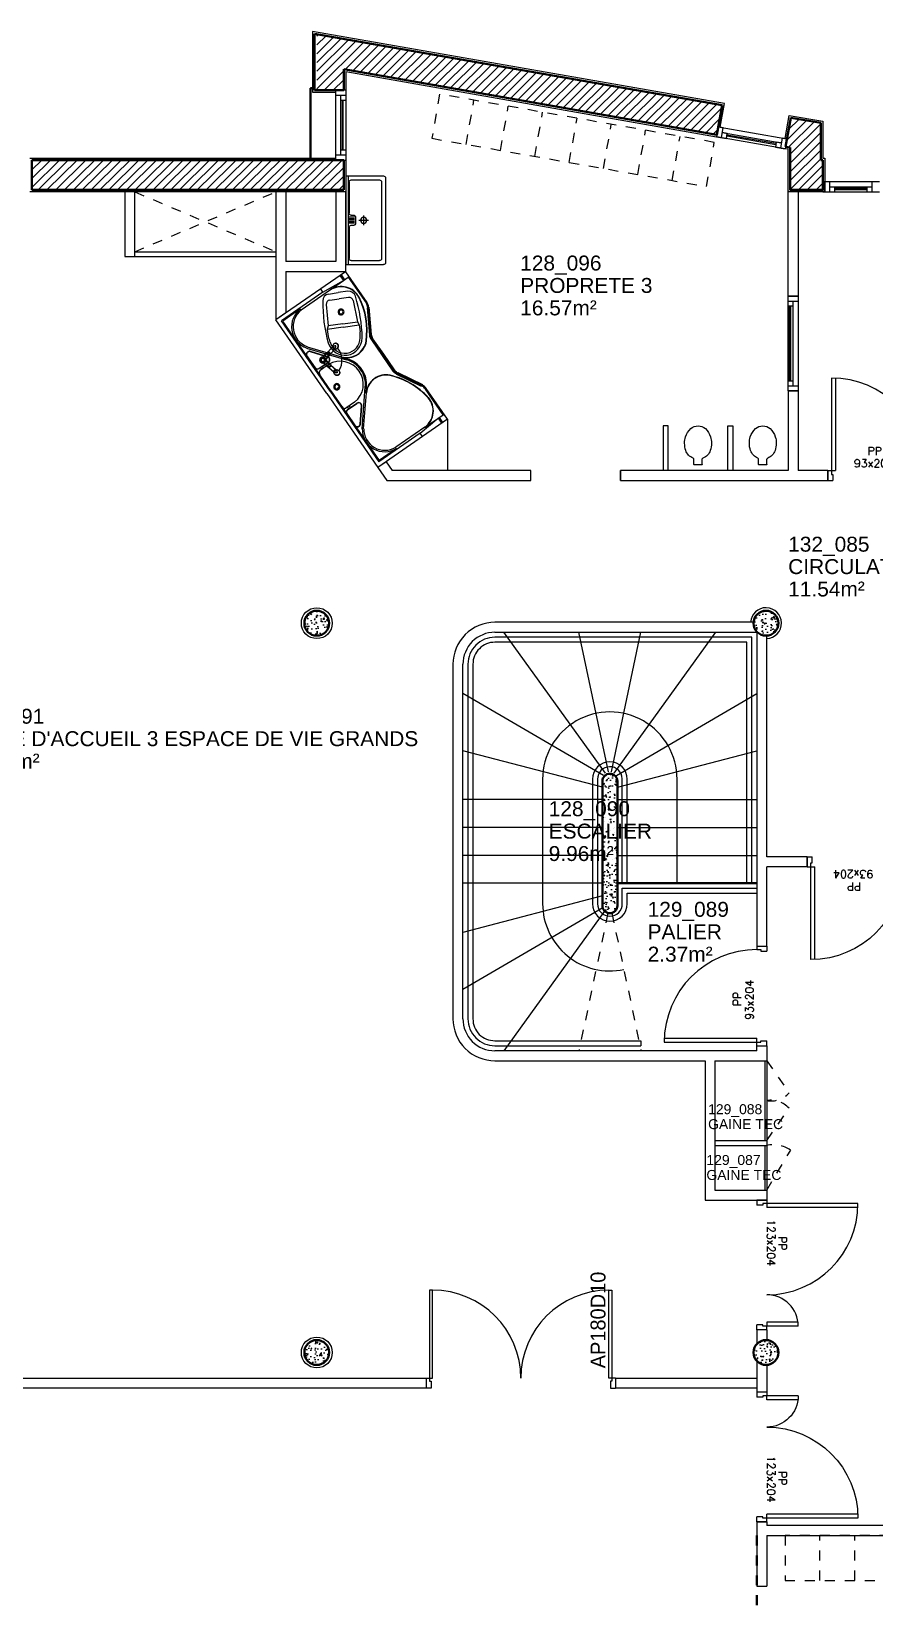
# Model space of a CAD drawing. Header units: millimetres. Extents: x -11 to 211, y -5 to 120.
# Drawn here: x 122.71 to 131.18, y 83.1 to 98.83 of the extents above; entities that cross this region are included whole.
import ezdxf
from ezdxf.enums import TextEntityAlignment as Align

# ---------------------------------------------------------------- set-up
doc = ezdxf.new("R2010")
doc.units = ezdxf.units.MM
doc.header["$LTSCALE"] = 0.1
doc.header["$MEASUREMENT"] = 0
for name, pattern in [('CACHÉ', [0.25, 0.125, -0.125]), ('CONTINU', [0]), ('DISCONTINU', [0.75, 0.5, -0.25]), ('HIDDEN', [0.375, 0.25, -0.125])]:
    doc.linetypes.add(name, pattern=pattern)
doc.layers.get('0').update_dxf_attribs({"linetype": 'CONTINUOUS'})
for name, color, linetype in [('A-FINITION-C', 7, 'CONTINUOUS'), ('A_ACCÈS', 7, 'CONTINUOUS'), ('A_AGENC', 204, 'CONTINUOUS'), ('A_ATTR_PORTE', 7, 'CONTINUOUS'), ('A_EQPM', 8, 'CONTINUOUS'), ('A_Etiqu_Gaine', 8, 'CONTINUOUS'), ('A_Etiqu_Gaine_ancien', 8, 'CONTINUOUS'), ('A_Etiqu_Gaine_code', 8, 'CONTINUOUS'), ('A_Etiqu_Local', 8, 'CONTINUOUS'), ('A_HACH_STRUC', 7, 'CONTINUOUS'), ('A_MUR_CLOIS', 7, 'CONTINU'), ('COQUE', 7, 'CONTINUOUS')]:
    doc.layers.add(name, color=color, linetype=linetype)
for name, color, linetype, lineweight in [('A_CHASS', 4, 'CONTINU', 0), ('A_MURS_STRU', 7, 'CONTINU', 40), ('A_PORTE', 8, 'CONTINU', 0), ('A_SANI', 5, 'CONTINU', 0)]:
    doc.layers.add(name, color=color, linetype=linetype, lineweight=lineweight)
doc.styles.add('Attribut', font='arial.ttf')
doc.styles.add('ROMANS8', font='romans8', dxfattribs={"height": 10})

# ---------------------------------------------------------------- blocks, each defined once
blk = doc.blocks.new('0NSA_Auge001')
for p, q in [((0, 0), (0, -0.38)), ((0, 0), (0.89, 0)), ((0.89, 0), (0.89, -0.38)), ((0, -0.025), (0.89, -0.025)), ((0.04, -0.055), (0.04, -0.34)), ((0.06, -0.035), (0.375, -0.035)), ((0.395, -0.055), (0.395, -0.085)), ((0.41, -0.1), (0.48, -0.1)), ((0.415, -0.09), (0.415, -0.035)), ((0.43, -0.09), (0.43, -0.035)), ((0.445, -0.09), (0.445, -0.035)), ((0.445, -0.132), (0.445, -0.228)), ((0.46, -0.09), (0.46, -0.035)), ((0.475, -0.09), (0.475, -0.035)), ((0.495, -0.055), (0.495, -0.085)), ((0.515, -0.035), (0.83, -0.035)), ((0.85, -0.055), (0.85, -0.34)), ((0.397, -0.18), (0.493, -0.18)), ((0.02, -0.4), (0.87, -0.4)), ((0.06, -0.36), (0.83, -0.36))]:
    blk.add_line(p, q)
blk.add_circle((0.445, -0.18), 0.031)
for centre, radius, start, end in [((0.06, -0.055), 0.02, 90, 180), ((0.375, -0.055), 0.02, 0, 90), ((0.41, -0.085), 0.015, 180, 270), ((0.48, -0.085), 0.015, 270, 0), ((0.515, -0.055), 0.02, 90, 180), ((0.83, -0.055), 0.02, 0, 90), ((0.02, -0.38), 0.02, 180, 270), ((0.06, -0.34), 0.02, 180, 270), ((0.83, -0.34), 0.02, 270, 0), ((0.87, -0.38), 0.02, 270, 0)]:
    blk.add_arc(centre, radius, start, end)
blk = doc.blocks.new('WC_CRECH')
at = {"linetype": 'ByBlock'}
for p, q in [((4, 0), (-4, 0)), ((-4.2, -0.3), (-4.2, -5.9)), ((4.2, -0.3), (4.2, -5.9))]:
    blk.add_line(p, q, dxfattribs=at)
for centre, radius, start, end in [((-4, -0.3), 0.3, 90, 180), ((4, -0.3), 0.3, 0, 90), ((9, -21.5), 22.5, 161.3283, 180), ((0, -18.5), 13, 112.0776, 161.3283), ((-5.5, -5), 1.5, 292.0776, 323.1301), ((5.5, -5), 1.5, 216.8699, 247.9224), ((0, -18.5), 13, 18.6717, 67.9224), ((-9, -21.5), 22.5, 0, 18.6717), ((9, -21.5), 22.5, 180, 196.8859), ((4.7, -22.8), 18, 196.8859, 227.8886), ((-4.7, -22.8), 18, 312.1114, 343.1141), ((-9, -21.5), 22.5, 343.1141, 0), ((0, -28), 11, 227.8886, 270), ((0, -28), 11, 270, 312.1114)]:
    blk.add_arc(centre, radius, start, end, dxfattribs=at)
blk = doc.blocks.new('AP180D10')
for p, q in [((-1.835, 0.885), (-1.865, 0.884)), ((-1.865, 0.884), (-1.865, 0)), ((-1.835, 0), (-1.835, 0.885)), ((-0.065, 0.885), (-0.035, 0.884)), ((-0.065, 0), (-0.065, 0.885)), ((-0.035, 0.884), (-0.035, 0)), ((-1.9, 0), (-1.9, -0.1)), ((-1.9, 0), (-1.865, 0)), ((-1.865, 0), (-1.835, 0)), ((-1.865, 0), (-1.865, -0.03)), ((-0.035, 0), (-0.065, 0)), ((-0.035, 0), (-0.035, -0.03)), ((0, 0), (-0.035, 0)), ((0, 0), (0, -0.1)), ((-1.85, -0.1), (-1.9, -0.1)), ((-1.865, -0.03), (-1.85, -0.03)), ((-1.85, -0.03), (-1.85, -0.1)), ((-0.035, -0.03), (-0.05, -0.03)), ((-0.05, -0.03), (-0.05, -0.07)), ((-0.05, -0.03), (-0.05, -0.1)), ((-0.05, -0.1), (0, -0.1))]:
    blk.add_line(p, q)
for centre, start, end in [((-1.835, 0), 0, 90), ((-0.065, 0), 90, 180)]:
    blk.add_arc(centre, 0.885, start, end)
blk = doc.blocks.new('Baignoire sabot')
at = {"layer": 'COQUE', "color": 7}
for p, q in [((13891, 11607), (13963, 11753)), ((13963, 11753), (13900, 11784)), ((13921, 11592), (13987, 11725)), ((13987, 11725), (13963, 11753)), ((14176, 11618), (13987, 11725)), ((13819, 11462), (13756, 11493)), ((13891, 11607), (13819, 11462)), ((13921, 11592), (13855, 11459)), ((14192, 11565), (14150, 11479)), ((14248, 11540), (14205, 11452)), ((13855, 11459), (13819, 11462)), ((14055, 11374), (13855, 11459)), ((14107, 11393), (14150, 11479)), ((14161, 11364), (14205, 11452))]:
    blk.add_line(p, q, dxfattribs=at)
for centre, radius, start, end in [((13796, 11649), 180, 73.3965, 152.2519), ((13796, 11649), 160, 73.3965, 152.0761), ((13742, 11403), 412, 67.4181, 75.8569), ((13352, 10406), 1500, 54.4596, 70.7058), ((13800, 11657), 180, 155.0702, 233.9255), ((13800, 11657), 160, 155.246, 233.9255), ((14519, 12764), 1500, 236.6163, 252.8624), ((13963, 11850), 412, 231.4652, 239.904), ((14029, 11539), 30, 0, 180), ((14029, 11539), 30, 180, 0), ((14029, 11539), 20, 0, 180), ((14029, 11539), 20, 180, 0), ((14156, 11583), 40, 333.7951, 60.2939), ((14188, 11570), 67.6, 333.7951, 57.5444), ((14071, 11411), 40, 247.0282, 333.5269), ((14100, 11394), 67.6, 249.7777, 333.5269)]:
    blk.add_arc(centre, radius, start, end, dxfattribs=at)
blk = doc.blocks.new('CHAVONNET 2511 PLAN')
for points in [[(-2, -2.2), (-2, -8.4)], [(-1.6, -9.3), (-1.6, -16.7)], [(-1.4, -2.7), (-1.4, -8.3)], [(-1.4, -7.1), (1.4, -7.1)], [(1.4, -7.5), (-1.4, -7.5)], [(-1.4, -7.7), (1.4, -7.7)], [(1.4, -2.7), (1.4, -8.3)], [(1.6, -9.3), (1.6, -16.7)], [(2, -2.2), (2, -8.4)]]:
    blk.add_lwpolyline(points)
for radius in [3, 1.8]:
    blk.add_circle((0, 0), radius)
for centre, radius, start, end in [((-0.1, -8.1), 1.94, 190.1193, 272.6214), ((-0.1, -8.1), 1.34, 190.1193, 272.6214), ((0.4, -15.9), 0.922, 117.9962, 219.8541), ((0.1, -8.1), 1.34, 267.3786, 349.8807), ((0.1, -8.1), 1.94, 267.3786, 349.8807), ((-0.4, -15.9), 0.922, 320.1459, 62.0038), ((0.3, -18.7), 3.03, 127.5848, 182.9671), ((0, -19.1), 2.82, 174.6594, 5.3406), ((0, -18.9), 2.7, 126.3412, 53.6588), ((0.4, -17.8), 1.45, 115.9964, 255.6301), ((-0.4, -17.8), 1.45, 284.3699, 64.0036), ((-0.5, -18.9), 3.29, 0.15, 51.3086)]:
    blk.add_arc(centre, radius, start, end)
blk = doc.blocks.new('loxos3')
at = {"layer": 'A_SANI'}
for p, q in [((0, -85), (0, 0)), ((90, 0), (0, 0)), ((90, 0), (180, 0)), ((90, -4), (4, -4)), ((4, -54.6), (4, -4)), ((4.9, -26.3), (4.9, -4.9)), ((90, -4.9), (4.9, -4.9)), ((40, -10.4), (68, -33)), ((40.8, -9.2), (73.5, -35.5)), ((45.5, -10.3), (59.6, -21.6)), ((45.7, -10.1), (59.8, -21.4)), ((62.2, -5.2), (47.2, -5.2)), ((64.7, -7.8), (64.7, -19.3)), ((65, -11.5), (65, -19.3)), ((67.1, -17.9), (67.1, -7.5)), ((90, -4), (176, -4)), ((90, -4.9), (175.1, -4.9)), ((139.2, -9.2), (106.5, -35.5)), ((140, -10.4), (112, -33)), ((112.9, -17.9), (112.9, -7.5)), ((115, -11.5), (115, -19.3)), ((115.3, -7.8), (115.3, -19.3)), ((117.8, -5.2), (132.8, -5.2)), ((134.3, -10.1), (120.2, -21.4)), ((134.5, -10.3), (120.4, -21.6)), ((175.1, -26.3), (175.1, -4.9)), ((176, -54.6), (176, -4)), ((180, -85), (180, 0)), ((6.4, -62), (6.4, -26.4)), ((173.6, -62), (173.6, -26.4)), ((68.2, -32.8), (72.7, -36.5)), ((111.8, -32.8), (107.3, -36.5)), ((4, -54.6), (6.1, -76.4)), ((176, -54.6), (173.9, -78.1)), ((176, -54.6), (180, -54.6)), ((0, -85), (37.5, -85)), ((6.1, -84), (37.5, -84)), ((173.9, -84), (142.5, -84)), ((180, -85), (142.5, -85))]:
    blk.add_line(p, q, dxfattribs=at)
at = {"layer": 'A_SANI', "lineweight": 40}
for p, q in [((66.4, -69.1), (42.5, -82.7)), ((42.5, -83.7), (66.4, -70.1)), ((71, -67.9), (90, -67.9)), ((71, -68.9), (90, -68.9)), ((109, -67.9), (90, -67.9)), ((109, -68.9), (90, -68.9)), ((113.6, -69.1), (137.5, -82.7)), ((137.5, -83.7), (113.6, -70.1))]:
    blk.add_line(p, q, dxfattribs=at)
at = {"layer": 'A_SANI'}
for points in [[(65, -9.5), (64.7, -9.7)], [(65, -11.5), (64.7, -11.2)], [(65, -7.8), (65, -9.5)], [(65, -9.5), (67.1, -9.5)], [(65, -11.5), (67.1, -11.5)], [(115, -9.5), (112.9, -9.5)], [(115, -11.5), (112.9, -11.5)], [(115, -9.5), (115, -7.8)], [(115, -9.5), (115.3, -9.7)], [(115, -11.5), (115.3, -11.2)], [(0, -54.6), (4, -54.6)], [(6.1, -62), (6.1, -85)], [(173.9, -62), (173.9, -78.1)], [(0, -78.1), (6.1, -78.1)], [(173.9, -78.1), (173.9, -84), (173.9, -85)], [(180, -78.1), (173.9, -78.1)], [(0, -79.5), (6.1, -79.5)], [(180, -79.5), (173.9, -79.5)]]:
    blk.add_lwpolyline(points, dxfattribs=at)
for centre, radius, start, end in [((27.5, -27.6), 22.6, 53.9707, 176.9071), ((27.5, -27.6), 21.1, 53.9707, 176.9071), ((47.8, -8), 3.21, 101.3702, 225.1843), ((47.8, -8), 2.91, 101.3702, 225.1843), ((61.8, -8.1), 2.91, 4.4906, 81.519), ((61.8, -8.1), 3.21, 4.4906, 81.519), ((70.2, -8.1), 3.21, 89.0886, 168.7571), ((90, -12.1), 3.1, 0, 180), ((90, -12.1), 3.1, 180, 0), ((90, -12.1), 2.08, 0, 180), ((90, -12.1), 2.08, 180, 0), ((109.8, -8.1), 3.21, 11.2429, 90.9114), ((118.2, -8.1), 3.21, 98.481, 175.5094), ((118.2, -8.1), 2.91, 98.481, 175.5094), ((132.2, -8), 3.21, 314.8157, 78.6298), ((132.2, -8), 2.91, 314.8157, 78.6298), ((152.5, -27.6), 22.6, 3.0929, 126.0293), ((152.5, -27.6), 21.1, 3.0929, 126.0293), ((61.8, -19.3), 3.21, 226.5254, 359.5885), ((61.8, -19.3), 2.91, 226.5254, 359.5885), ((89.9, -16.6), 22.9, 183.3357, 270.2054), ((90.1, -16.6), 22.9, 269.7946, 356.6643), ((119.9, -15.4), 19.5, 203.0254, 274.6955), ((118.2, -19.3), 3.21, 180.4115, 313.4746), ((118.2, -19.3), 2.91, 180.4115, 313.4746), ((55, -48.2), 20, 314.4102, 49.3314), ((55, -48.2), 20.3, 314.4102, 49.3314), ((90, -16.2), 26.6, 229.5017, 270.0365), ((90, -16.2), 25.4, 229.5017, 270.0365), ((90, -16.2), 25.4, 269.9635, 310.4983), ((90, -16.2), 26.6, 269.9635, 310.4983), ((90, -16.2), 23, 270.0294, 270.0365), ((90, -16.2), 23, 269.9635, 269.9706), ((90, -16.2), 25.4, 270.0267, 270.0365), ((90, -16.2), 25.4, 269.9635, 269.9733), ((90, -16.2), 26.8, 270.0253, 270.0365), ((90, -16.2), 26.8, 269.9635, 269.9747), ((125, -48.2), 20.3, 130.6686, 225.5898), ((125, -48.2), 20, 130.6686, 225.5898), ((26.4, -61.4), 20.3, 181.7024, 276.6236), ((26.4, -61.4), 20, 181.7024, 276.6236), ((19.6, -9.5), 72.3, 277.2182, 313.1511), ((19.6, -9.5), 72.6, 277.2182, 313.1511), ((160.4, -9.5), 72.6, 226.8489, 262.7818), ((160.4, -9.5), 72.3, 226.8489, 262.7818), ((153.6, -61.4), 20, 263.3764, 358.2976), ((153.6, -61.4), 20.3, 263.3764, 358.2976), ((37.5, -74), 10, 270, 299.6653), ((37.5, -75), 10, 270, 299.6652), ((142.5, -74), 10, 240.3347, 270), ((142.5, -75), 10, 240.3348, 270)]:
    blk.add_arc(centre, radius, start, end, dxfattribs=at)
at = {"layer": 'A_SANI', "lineweight": 40}
for centre, start, end in [((71, -77.9), 90, 117.8715), ((71, -78.9), 90, 117.8718), ((109, -77.9), 62.1285, 90), ((109, -78.9), 62.1282, 90)]:
    blk.add_arc(centre, 10, start, end, dxfattribs=at)
at = {"xscale": 0.1000000000003638, "yscale": 0.1000000000003638, "zscale": 0.1000000000003638}
blk.add_blockref('Baignoire sabot', (-1253.6, -1212.1), dxfattribs=at)
at = {"layer": 'A_SANI', "xscale": -0.9999999999999999, "rotation": 283.6691241899268}
blk.add_blockref('CHAVONNET 2511 PLAN', (120, -15.8), dxfattribs=at)
at = {"layer": 'A_SANI', "rotation": 13.07064884818928}
blk.add_blockref('CHAVONNET 2511 PLAN', (120, -15.8), dxfattribs=at)
blk = doc.blocks.new('A_Etiqu_Local')
at = {"style": 'Attribut', "flags": 1}
for tag, p in [('CODE_HOPITAL', (-0.446, 1.632)), ('CODE_SITE', (-0.446, 1.407)), ('CODE_BATIMENT', (-0.446, 1.182)), ('CODE_SECTEUR', (-0.446, 0.957)), ('CODE_ETAGE', (-0.446, 0.732)), ('NOM_NORMALISE', (-0.446, -0.843)), ('SECTEUR_ACTIVITE', (-0.446, -1.068)), ('SOUS_SECTEUR_ACTIVITE', (-0.446, -1.293)), ('VOLUME', (-0.446, -1.518)), ('SERVICE', (-0.446, -1.743)), ('CODE_UG', (-0.446, -1.968)), ('CODE_UA', (-0.446, -2.193)), ('CODE_POLE', (-0.446, -2.418)), ('OCCUPANT_EXTERNE', (-0.446, -2.643)), ('DISPONIBILITE', (-0.446, -2.868)), ('ACCES_HANDICAPES', (-0.446, -3.093)), ('NATURE_SOL', (-0.446, -3.318)), ('RISQUE_LABORATOIRE', (-0.446, -3.543)), ('AMIANTE', (-0.446, -3.768))]:
    blk.add_attdef(tag, p, '', height=0.15, dxfattribs=at)
at = {"layer": 'A_Etiqu_Local', "style": 'Attribut'}
for tag, p in [('CODE_PIECE', (-0.446, 0.282)), ('NOM_USAGE', (-0.446, 0.057)), ('SURFACE', (-0.446, -0.168))]:
    blk.add_attdef(tag, p, '', height=0.15, dxfattribs=at)
blk = doc.blocks.new('A_Etiqu_Gaine')
at = {"style": 'Attribut', "flags": 1}
for tag, p in [('CODE_HOPITAL', (-0.432, 0.865)), ('CODE_SITE', (-0.432, 0.715)), ('CODE_BATIMENT', (-0.432, 0.565)), ('CODE_SECTEUR', (-0.432, 0.415)), ('CODE_ETAGE', (-0.432, 0.265)), ('NOM_NORMALISE', (-0.432, -0.335)), ('SECTEUR_ACTIVITE', (-0.432, -0.485)), ('SOUS_SECTEUR_ACTIVITE', (-0.432, -0.635)), ('SURFACE', (-0.432, -0.785)), ('CODE_UG', (-0.432, -0.935)), ('CODE_POLE', (-0.432, -1.085)), ('AMIANTE', (-0.432, -1.235))]:
    blk.add_attdef(tag, p, '', height=0.1, dxfattribs=at)
at = {"layer": 'A_Etiqu_Gaine', "style": 'Attribut'}
blk.add_attdef('NOM_USAGE', (-0.432, -0.185), '', height=0.1, dxfattribs=at)
at = {"layer": 'A_Etiqu_Gaine_ancien', "style": 'Attribut'}
blk.add_attdef('CODE_PIECE_ANCIEN', (-0.432, 0.115), '', height=0.1, dxfattribs=at)
at = {"layer": 'A_Etiqu_Gaine_code', "style": 'Attribut'}
blk.add_attdef('CODE_PIECE', (-0.432, -0.035), '', height=0.1, dxfattribs=at)
blk = doc.blocks.new('BATI-10')
for p, q in [((0, 0.1), (0, 0)), ((0, 0.1), (0.035, 0.1)), ((0, 0), (0.05, 0)), ((0.035, 0.1), (0.035, 0.06)), ((0.035, 0.06), (0.05, 0.06)), ((0.05, 0.06), (0.05, 0))]:
    blk.add_line(p, q)
blk = doc.blocks.new('P90-bt10')
for p, q in [((0.035, 1.03), (0.035, 0.1)), ((0.075, 1.029), (0.075, 0.1)), ((0.035, 0.1), (0.075, 0.1))]:
    blk.add_line(p, q)
blk.add_arc((0.035, 0.1), 0.93, 0, 90)
blk.add_blockref('BATI-10', (0, 0))
at = {"xscale": -1}
blk.add_blockref('BATI-10', (1, 0), dxfattribs=at)
at = {"style": 'ROMANS8'}
for tag, p in [('DEF', (0.47, 0.256)), ('DIM', (0.461, 0.134))]:
    blk.add_attdef(tag, text='', height=0.08, dxfattribs=at).set_placement(p, align=Align.CENTER)
blk = doc.blocks.new('P120-90bt10')
for p, q in [((0.035, 1.015), (0.035, 0.1)), ((0.075, 1.014), (0.075, 0.1)), ((1.225, 0.412), (1.225, 0.1)), ((1.265, 0.415), (1.265, 0.1)), ((0, 0.1), (0, 0)), ((0, 0.1), (0.035, 0.1)), ((0, 0), (0.05, 0)), ((0.035, 0.1), (0.075, 0.1)), ((0.035, 0.1), (0.035, 0.06)), ((0.035, 0.06), (0.05, 0.06)), ((0.05, 0.06), (0.05, 0)), ((1.225, 0.1), (1.265, 0.1)), ((1.25, 0.06), (1.25, 0)), ((1.265, 0.06), (1.25, 0.06)), ((1.3, 0), (1.25, 0)), ((1.3, 0.1), (1.265, 0.1)), ((1.265, 0.1), (1.265, 0.06)), ((1.3, 0.1), (1.3, 0))]:
    blk.add_line(p, q)
for centre, radius, start, end in [((0.035, 0.1), 0.915, 0, 90), ((1.265, 0.1), 0.315, 90, 180)]:
    blk.add_arc(centre, radius, start, end)
at = {"style": 'ROMANS8'}
for tag, p in [('DEF', (0.435, 0.217)), ('DIM', (0.427, 0.103))]:
    blk.add_attdef(tag, text='', height=0.08, dxfattribs=at).set_placement(p, align=Align.CENTER)

msp = doc.modelspace()

# ---------------------------------------------------------------- hatches: boundary and pattern name
at = {"layer": 'A_HACH_STRUC'}
h = msp.add_hatch(dxfattribs=at)
h.set_pattern_fill('ANSI31', color=8, scale=0.5, angle=359.76959, style=0)
h.paths.add_polyline_path([(125.58, 98.801), (125.58, 98.237), (125.85, 98.237), (125.85, 98.449), (129.596, 97.791), (129.648, 98.087)])
h = msp.add_hatch(dxfattribs=at)
h.set_pattern_fill('ANSI31', color=8, scale=0.5, angle=359.76959, style=0)
h.paths.add_polyline_path([(130.661, 97.537), (130.639, 97.537), (130.639, 97.909), (130.489, 97.935), (130.489, 97.387), (130.661, 97.387)])
h.paths.add_polyline_path([(130.661, 97.387), (130.489, 97.387), (130.489, 97.237), (130.661, 97.237)])
h.paths.add_polyline_path([(130.489, 97.387), (130.331, 97.387), (130.331, 97.237), (130.489, 97.237)])
h.paths.add_polyline_path([(130.489, 97.935), (130.337, 97.962), (130.285, 97.67), (130.331, 97.662), (130.331, 97.387), (130.489, 97.387)])
h = msp.add_hatch(dxfattribs=at)
h.set_pattern_fill('ANSI31', color=8, scale=0.5, angle=359.76959, style=0)
h.paths.add_polyline_path([(125.85, 97.537), (125.58, 97.537), (125.58, 97.387), (125.85, 97.387)])
h.paths.add_polyline_path([(125.85, 97.387), (125.58, 97.387), (125.58, 97.237), (125.85, 97.237)])
h.paths.add_polyline_path([(125.58, 97.537), (122.719, 97.537), (122.719, 97.387), (125.58, 97.387)])
h.paths.add_polyline_path([(125.58, 97.387), (122.719, 97.387), (122.719, 97.237), (125.58, 97.237)])
h = msp.add_hatch(dxfattribs=at)
h.set_pattern_fill('AR-CONC', color=8, scale=0.017, angle=-0.9741, style=0)
h.set_pattern_definition([(50, (321.79229, 63.80616), (0.12193423, -0.010667863), [0.01275, -0.14025]), (355, (321.79229, 63.80616), (-0.02358773, 0.12787266), [0.0102, -0.1122]), (100.4514, (321.80245, 63.80527), (0.098346595, 0.11720472), [0.01083583, -0.11919416]), (46.1842, (321.79229, 63.84016), (0.18143098, -0.02813823), [0.019125, -0.210375]), (96.6356, (321.8074, 63.83781), (0.15889266, 0.16560004), [0.01625375, -0.17879121]), (351.1842, (321.79229, 63.84016), (0.15889253, 0.16560016), [0.0153, -0.1683]), (21, (321.80929, 63.83166), (0.1014742, -0.06844521), [0.01275, -0.14025]), (326, (321.80929, 63.83166), (0.04136361, 0.12327551), [0.0102, -0.1122]), (71.4514, (321.81774, 63.82595), (0.14283785, 0.054830184), [0.01083583, -0.11919416]), (37.5, (321.792285, 63.806155), (0.002067175, 0.056591955), [0, -0.11084, 0, -0.1139, 0, -0.112625]), (7.5, (321.792285, 63.806155), (0.044721821, 0.067049991), [0, -0.06494, 0, -0.10829, 0, -0.042925]), (327.5, (321.754375, 63.806155), (0.090749814, -0.003834328), [0, -0.0425, 0, -0.1326, 0, -0.17595]), (317.5, (321.737375, 63.806155), (0.09914165, 0.017017847), [0, -0.05525, 0, -0.08806, 0, -0.12495])])
edge = h.paths.add_edge_path()
edge.add_arc((125.58, 92.888), 0.125, -0.9741, 359.0259)
h = msp.add_hatch(dxfattribs=at)
h.set_pattern_fill('AR-CONC', color=8, scale=0.017, angle=-0.9741, style=0)
h.set_pattern_definition([(50, (321.50127, 63.80496), (0.12193423, -0.010667863), [0.01275, -0.14025]), (355, (321.50127, 63.80496), (-0.02358773, 0.12787266), [0.0102, -0.1122]), (100.4514, (321.51143, 63.80407), (0.098346595, 0.11720472), [0.01083583, -0.11919416]), (46.1842, (321.50127, 63.83896), (0.18143098, -0.02813823), [0.019125, -0.210375]), (96.6356, (321.5164, 63.83662), (0.15889266, 0.16560004), [0.01625375, -0.17879121]), (351.1842, (321.50127, 63.83896), (0.15889253, 0.16560016), [0.0153, -0.1683]), (21, (321.51827, 63.83046), (0.1014742, -0.06844521), [0.01275, -0.14025]), (326, (321.51827, 63.83046), (0.04136361, 0.12327551), [0.0102, -0.1122]), (71.4514, (321.52673, 63.82476), (0.14283785, 0.054830184), [0.01083583, -0.11919416]), (37.5, (321.50127, 63.804964), (0.002067175, 0.056591955), [0, -0.11084, 0, -0.1139, 0, -0.112625]), (7.5, (321.50127, 63.804964), (0.044721821, 0.067049991), [0, -0.06494, 0, -0.10829, 0, -0.042925]), (327.5, (321.46336, 63.804964), (0.090749814, -0.003834328), [0, -0.0425, 0, -0.1326, 0, -0.17595]), (317.5, (321.44636, 63.80496), (0.09914165, 0.017017847), [0, -0.05525, 0, -0.08806, 0, -0.12495])])
edge = h.paths.add_edge_path()
edge.add_arc((130.089, 92.888), 0.125, -0.9741, 359.0259)
h = msp.add_hatch(dxfattribs=at)
h.set_pattern_fill('AR-CONC', color=8, scale=0.017, angle=-0.9741, style=0)
h.set_pattern_definition([(50, (321.50961, 63.81409), (0.12193423, -0.010667863), [0.01275, -0.14025]), (355, (321.50961, 63.81409), (-0.02358773, 0.12787266), [0.0102, -0.1122]), (100.4514, (321.51977, 63.8132), (0.098346595, 0.11720472), [0.01083583, -0.11919416]), (46.1842, (321.50961, 63.84809), (0.18143098, -0.02813823), [0.019125, -0.210375]), (96.6356, (321.52473, 63.84574), (0.15889266, 0.16560004), [0.01625375, -0.17879121]), (351.1842, (321.5096, 63.84809), (0.15889253, 0.16560016), [0.0153, -0.1683]), (21, (321.52661, 63.83959), (0.1014742, -0.06844521), [0.01275, -0.14025]), (326, (321.52661, 63.83959), (0.04136361, 0.12327551), [0.0102, -0.1122]), (71.4514, (321.53506, 63.83388), (0.14283785, 0.054830184), [0.01083583, -0.11919416]), (37.5, (321.509608, 63.81409), (0.002067175, 0.056591955), [0, -0.11084, 0, -0.1139, 0, -0.112625]), (7.5, (321.50961, 63.81409), (0.044721821, 0.067049991), [0, -0.06494, 0, -0.10829, 0, -0.042925]), (327.5, (321.471698, 63.81409), (0.090749814, -0.003834328), [0, -0.0425, 0, -0.1326, 0, -0.17595]), (317.5, (321.4547, 63.81409), (0.09914165, 0.017017847), [0, -0.05525, 0, -0.08806, 0, -0.12495])])
edge = h.paths.add_edge_path()
edge.add_line((128.597, 90.052), (128.597, 91.302))
edge.add_arc((128.522, 91.302), 0.075, 0, 180)
edge.add_line((128.447, 91.302), (128.447, 90.052))
edge.add_arc((128.522, 90.052), 0.075, 180, 360)
h = msp.add_hatch(dxfattribs=at)
h.set_pattern_fill('AR-CONC', color=8, scale=0.017, angle=-0.9741, style=0)
h.set_pattern_definition([(50, (321.79215, 63.84534), (0.12193423, -0.010667863), [0.01275, -0.14025]), (355, (321.79215, 63.84534), (-0.02358773, 0.12787266), [0.0102, -0.1122]), (100.4514, (321.80231, 63.84445), (0.098346595, 0.11720472), [0.01083583, -0.11919416]), (46.1842, (321.79215, 63.87934), (0.18143098, -0.02813823), [0.019125, -0.210375]), (96.6356, (321.80727, 63.877), (0.15889266, 0.16560004), [0.01625375, -0.17879121]), (351.1842, (321.79215, 63.87934), (0.15889253, 0.16560016), [0.0153, -0.1683]), (21, (321.80915, 63.87084), (0.1014742, -0.06844521), [0.01275, -0.14025]), (326, (321.80915, 63.87084), (0.04136361, 0.12327551), [0.0102, -0.1122]), (71.4514, (321.8176, 63.86513), (0.14283785, 0.054830184), [0.01083583, -0.11919416]), (37.5, (321.79215, 63.845338), (0.002067175, 0.056591955), [0, -0.11084, 0, -0.1139, 0, -0.112625]), (7.5, (321.79215, 63.84534), (0.044721821, 0.067049991), [0, -0.06494, 0, -0.10829, 0, -0.042925]), (327.5, (321.75424, 63.845338), (0.090749814, -0.003834328), [0, -0.0425, 0, -0.1326, 0, -0.17595]), (317.5, (321.73724, 63.84534), (0.09914165, 0.017017847), [0, -0.05525, 0, -0.08806, 0, -0.12495])])
edge = h.paths.add_edge_path()
edge.add_arc((125.58, 85.568), 0.125, -0.9741, 359.0259)
h = msp.add_hatch(dxfattribs=at)
h.set_pattern_fill('AR-CONC', color=8, scale=0.017, angle=-0.9741, style=0)
h.set_pattern_definition([(50, (321.50127, 63.84534), (0.12193423, -0.010667863), [0.01275, -0.14025]), (355, (321.50127, 63.84534), (-0.02358773, 0.12787266), [0.0102, -0.1122]), (100.4514, (321.51143, 63.84445), (0.098346595, 0.11720472), [0.01083583, -0.11919416]), (46.1842, (321.50127, 63.87934), (0.18143098, -0.02813823), [0.019125, -0.210375]), (96.6356, (321.5164, 63.877), (0.15889266, 0.16560004), [0.01625375, -0.17879121]), (351.1842, (321.50127, 63.87934), (0.15889253, 0.16560016), [0.0153, -0.1683]), (21, (321.51827, 63.87084), (0.1014742, -0.06844521), [0.01275, -0.14025]), (326, (321.51827, 63.87084), (0.04136361, 0.12327551), [0.0102, -0.1122]), (71.4514, (321.52673, 63.86513), (0.14283785, 0.054830184), [0.01083583, -0.11919416]), (37.5, (321.50127, 63.845338), (0.002067175, 0.056591955), [0, -0.11084, 0, -0.1139, 0, -0.112625]), (7.5, (321.50127, 63.84534), (0.044721821, 0.067049991), [0, -0.06494, 0, -0.10829, 0, -0.042925]), (327.5, (321.46336, 63.845338), (0.090749814, -0.003834328), [0, -0.0425, 0, -0.1326, 0, -0.17595]), (317.5, (321.44636, 63.84534), (0.09914165, 0.017017847), [0, -0.05525, 0, -0.08806, 0, -0.12495])])
edge = h.paths.add_edge_path()
edge.add_arc((130.089, 85.568), 0.125, -0.9741, 359.0259)

# ---------------------------------------------------------------- linework, layer by layer
at = {"layer": 'A-FINITION-C', "color": 8}
for p, q in [((125.87, 98.425), (125.87, 98.237)), ((130.28, 97.752), (130.321, 97.985)), ((130.321, 97.985), (130.659, 97.926)), ((130.659, 97.926), (130.659, 97.557)), ((122.699, 97.557), (125.77, 97.557)), ((130.311, 97.645), (130.262, 97.653)), ((130.311, 97.217), (130.311, 97.645)), ((130.659, 97.557), (130.681, 97.557)), ((130.681, 97.557), (130.681, 97.217)), ((125.87, 97.217), (122.699, 97.217)), ((130.681, 97.217), (130.311, 97.217))]:
    msp.add_line(p, q, dxfattribs=at)
for points in [[(129.63, 97.866), (129.671, 98.103), (125.538, 98.828), (125.538, 98.217), (125.77, 98.217)], [(125.87, 98.425), (129.592, 97.771)], [(125.87, 97.537), (125.87, 97.217)]]:
    msp.add_lwpolyline(points, dxfattribs=at)
at = {"layer": 'A_ACCÈS', "color": 8, "linetype": 'Continuous'}
msp.add_line((127.047, 88.917), (127.047, 92.476), dxfattribs=at)
for points in [[(129.947, 90.277), (129.947, 92.747), (127.368, 92.747)], [(129.897, 90.277), (129.897, 92.697), (127.368, 92.697)], [(128.478, 91.382), (127.458, 92.797)], [(128.507, 91.395), (128.211, 92.797)], [(128.538, 91.395), (128.834, 92.797)], [(128.566, 91.383), (129.587, 92.797)], [(127.097, 92.476), (127.097, 88.917)], [(127.147, 92.476), (127.147, 88.917)], [(128.457, 91.359), (127.047, 92.184)], [(128.587, 91.36), (129.997, 92.183)], [(128.447, 91.241), (127.047, 91.608)], [(128.597, 91.242), (129.997, 91.608)], [(128.647, 90.277), (128.647, 91.322)], [(128.447, 91.117), (127.047, 91.117)], [(128.597, 91.117), (129.997, 91.117)], [(128.447, 90.837), (127.047, 90.837)], [(128.597, 90.837), (129.997, 90.837)], [(128.447, 90.557), (127.047, 90.557)], [(128.597, 90.557), (129.997, 90.557)], [(128.447, 90.277), (127.047, 90.277)], [(128.447, 90.153), (127.047, 89.785)], [(128.647, 90.072), (128.647, 90.227), (129.997, 90.227)], [(128.697, 90.072), (128.697, 90.177), (129.997, 90.177)], [(128.451, 90.03), (127.047, 89.21)], [(128.469, 89.999), (127.458, 88.597)], [(127.367, 88.697), (128.834, 88.697)], [(127.367, 88.647), (128.834, 88.647)], [(128.834, 88.697), (128.834, 88.647)]]:
    msp.add_lwpolyline(points, dxfattribs=at)
for points in [[(129.197, 90.277), (129.197, 91.322, 1.000111), (127.847, 91.322)], [(128.697, 90.277), (128.697, 91.322, 1), (128.347, 91.322), (128.347, 90.072, 1), (128.697, 90.072)], [(128.647, 91.327, 0.977736), (128.397, 91.322), (128.397, 90.072, 1), (128.647, 90.072)], [(127.847, 91.322), (127.847, 90.072, 0.476665), (128.662, 89.412)]]:
    msp.add_lwpolyline(points, format="xyb", dxfattribs=at)
at = {"layer": 'A_ACCÈS', "color": 8, "linetype": 'DISCONTINU'}
for points in [[(128.503, 89.98), (128.211, 88.597)], [(128.542, 89.98), (128.834, 88.597)]]:
    msp.add_lwpolyline(points, dxfattribs=at)
at = {"layer": 'A_ACCÈS', "color": 8, "linetype": 'Continuous'}
for centre, radius, start, end in [((127.368, 92.476), 0.321, 90, 180.0222), ((127.368, 92.476), 0.271, 90, 180.0222), ((127.368, 92.476), 0.221, 90, 180.0222), ((127.367, 88.917), 0.27, 179.9292, 270.1171), ((127.367, 88.917), 0.22, 179.9182, 270.1437)]:
    msp.add_arc(centre, radius, start, end, dxfattribs=at)
at = {"layer": 'A_AGENC', "color": 8}
msp.add_line((130.097, 85.797), (130.047, 85.797), dxfattribs=at)
at = {"layer": 'A_CHASS', "color": 8}
for points in [[(125.77, 97.537), (125.77, 98.237)], [(125.87, 98.237), (125.77, 98.237)], [(125.77, 98.187), (125.87, 98.187)], [(125.82, 97.587), (125.82, 98.187)], [(125.87, 98.237), (125.87, 97.537)], [(125.82, 98.137), (125.87, 98.137)], [(125.835, 98.137), (125.835, 97.637)], [(125.845, 97.637), (125.845, 98.137)], [(129.61, 97.87), (130.299, 97.748), (130.282, 97.65), (129.592, 97.771)], [(129.642, 97.763), (129.659, 97.861), (129.61, 97.87), (129.592, 97.771), (129.691, 97.754)], [(129.691, 97.754), (129.7, 97.803), (129.65, 97.812)], [(129.65, 97.812), (130.241, 97.708)], [(129.695, 97.779), (130.188, 97.692)], [(130.189, 97.702), (129.697, 97.788)], [(130.241, 97.708), (130.192, 97.716), (130.183, 97.667), (130.282, 97.65)], [(130.299, 97.748), (130.25, 97.757), (130.233, 97.658)], [(125.87, 97.587), (125.77, 97.587)], [(125.77, 97.537), (125.87, 97.537)], [(125.87, 97.637), (125.82, 97.637)], [(131.229, 97.317), (130.661, 97.317), (130.661, 97.217), (131.229, 97.217)], [(130.681, 97.217), (130.681, 97.317)], [(130.731, 97.217), (130.731, 97.317)], [(130.731, 97.267), (131.151, 97.267)], [(130.781, 97.217), (130.781, 97.267)], [(131.101, 97.252), (130.781, 97.252)], [(130.781, 97.242), (131.101, 97.242)], [(131.101, 97.267), (131.101, 97.217)], [(131.151, 97.317), (131.151, 97.217)], [(130.311, 96.119), (130.411, 96.119)], [(130.361, 95.269), (130.361, 96.119)], [(130.361, 96.069), (130.311, 96.069)], [(130.326, 95.319), (130.326, 96.069)], [(130.336, 96.069), (130.336, 95.319)], [(130.311, 95.319), (130.361, 95.319)], [(130.311, 95.269), (130.411, 95.269)]]:
    msp.add_lwpolyline(points, dxfattribs=at)
msp.add_lwpolyline([(130.311, 96.169), (130.411, 96.169), (130.411, 95.219), (130.311, 95.219)], close=True, dxfattribs=at)
at = {"layer": 'A_EQPM', "color": 8, "linetype": 'HIDDEN'}
for p, q in [((129.57, 97.714), (126.813, 98.198)), ((123.752, 97.217), (125.17, 96.617)), ((123.752, 96.617), (125.17, 97.217)), ((132.73, 83.731), (130.28, 83.731))]:
    msp.add_line(p, q, dxfattribs=at)
at = {"layer": 'A_EQPM', "color": 8, "linetype": 'Continuous'}
for p, q in [((123.752, 96.617), (125.17, 96.617)), ((123.752, 96.567), (125.17, 96.567)), ((130.097, 88.647), (130.097, 87.697)), ((130.077, 88.497), (130.077, 87.697)), ((130.077, 87.647), (130.077, 87.197)), ((130.097, 87.647), (130.097, 87.197))]:
    msp.add_line(p, q, dxfattribs=at)
at = {"layer": 'A_EQPM', "color": 8, "linetype": 'CACHÉ'}
for p, q in [((130.097, 88.497), (130.321, 88.173)), ((130.097, 87.697), (130.321, 88.02)), ((130.097, 87.197), (130.337, 87.599))]:
    msp.add_line(p, q, dxfattribs=at)
at = {"layer": 'A_EQPM', "color": 8, "linetype": 'HIDDEN'}
for points in [[(126.813, 98.198), (126.735, 97.755), (129.493, 97.271)], [(127.08, 97.694), (127.157, 98.137)], [(127.424, 97.634), (127.502, 98.077)], [(127.769, 97.573), (127.847, 98.016)], [(128.114, 97.513), (128.192, 97.956)], [(128.458, 97.452), (128.536, 97.895)], [(128.803, 97.392), (128.881, 97.835)], [(129.148, 97.331), (129.226, 97.774)], [(129.493, 97.271), (129.57, 97.714)], [(130.28, 83.731), (130.28, 83.281), (132.73, 83.281)], [(130.63, 83.281), (130.63, 83.731)], [(130.98, 83.281), (130.98, 83.731)]]:
    msp.add_lwpolyline(points, dxfattribs=at)
at = {"layer": 'A_EQPM', "color": 8, "linetype": 'Continuous'}
for centre in [(125.58, 92.888), (125.58, 85.568)]:
    msp.add_circle(centre, 0.155, dxfattribs=at)
msp.add_arc((130.089, 92.888), 0.155, 273.0828, 176.625, dxfattribs=at)
at = {"layer": 'A_EQPM', "color": 8, "linetype": 'CACHÉ'}
for centre, radius, start, end in [((130.139, 88.338), 0.245, 260.0839, 317.7091), ((130.139, 87.855), 0.245, 42.2912, 99.9161), ((130.158, 87.329), 0.324, 56.5518, 100.8878)]:
    msp.add_arc(centre, radius, start, end, dxfattribs=at)
at = {"layer": 'A_MUR_CLOIS', "color": 8}
for p, q in [((125.17, 97.217), (125.17, 95.934)), ((125.27, 97.217), (125.27, 96.517)), ((125.501, 97.217), (125.401, 97.217)), ((125.87, 97.217), (125.77, 97.217)), ((125.77, 97.217), (125.77, 96.517)), ((125.87, 96.417), (125.87, 97.217)), ((125.77, 96.517), (125.27, 96.517)), ((125.27, 96.417), (125.87, 96.417)), ((125.27, 96.417), (125.27, 96.003)), ((125.27, 96.003), (125.17, 95.934)), ((130.311, 95.219), (130.311, 94.419)), ((130.311, 95.219), (130.411, 95.219)), ((130.411, 95.219), (130.411, 94.419)), ((126.275, 94.509), (126.192, 94.452)), ((126.192, 94.452), (126.284, 94.319)), ((126.275, 94.509), (126.337, 94.419)), ((127.73, 94.419), (126.337, 94.419)), ((127.73, 94.319), (127.73, 94.419)), ((130.311, 94.419), (128.63, 94.419)), ((128.63, 94.419), (128.63, 94.319)), ((129.261, 94.419), (128.63, 94.419)), ((128.63, 94.319), (128.63, 94.419)), ((130.711, 94.419), (130.411, 94.419)), ((130.711, 94.319), (130.711, 94.419)), ((126.284, 94.319), (127.73, 94.319)), ((128.63, 94.319), (130.711, 94.319)), ((127.368, 92.797), (129.997, 92.797)), ((129.997, 92.797), (129.997, 89.647)), ((130.097, 90.542), (130.097, 92.763)), ((130.504, 90.542), (130.097, 90.542)), ((130.504, 90.542), (130.504, 90.442)), ((130.504, 90.442), (130.097, 90.442)), ((130.097, 89.647), (130.097, 90.442)), ((129.997, 89.647), (130.097, 89.647)), ((129.997, 88.597), (127.368, 88.597)), ((129.997, 88.597), (129.997, 88.647)), ((129.997, 88.647), (130.097, 88.647)), ((127.368, 88.497), (129.477, 88.497)), ((129.477, 88.497), (129.477, 87.097)), ((129.577, 88.497), (130.097, 88.497)), ((129.577, 88.497), (129.577, 87.197)), ((129.577, 87.697), (130.097, 87.697)), ((129.577, 87.647), (130.097, 87.647)), ((130.097, 87.697), (130.097, 87.647)), ((129.577, 87.197), (130.097, 87.197)), ((130.097, 87.197), (130.097, 87.097)), ((129.477, 87.097), (130.097, 87.097)), ((130.097, 85.797), (129.997, 85.797)), ((129.997, 85.797), (129.997, 85.653)), ((130.097, 85.797), (130.097, 85.692)), ((129.997, 85.483), (129.997, 85.309)), ((130.097, 85.443), (130.097, 85.169)), ((126.678, 85.309), (126.678, 85.209)), ((128.578, 85.309), (128.578, 85.209)), ((129.997, 85.289), (129.997, 85.169)), ((130.097, 85.169), (129.997, 85.169)), ((129.997, 83.869), (130.097, 83.869)), ((129.997, 83.869), (129.997, 83.221)), ((130.097, 83.869), (130.097, 83.831)), ((130.454, 83.831), (130.097, 83.831)), ((133.188, 83.831), (130.097, 83.831)), ((130.097, 83.731), (133.188, 83.731)), ((130.097, 83.731), (130.097, 83.221)), ((129.997, 83.221), (130.097, 83.221))]:
    msp.add_line(p, q, dxfattribs=at)
at = {"layer": 'A_MUR_CLOIS', "color": 8, "linetype": 'Continuous'}
msp.add_line((126.892, 94.935), (126.892, 94.419), dxfattribs=at)
at = {"layer": 'A_MUR_CLOIS', "color": 8}
for points in [[(130.331, 97.474), (130.331, 97.58)], [(123.752, 97.217), (123.652, 97.217), (123.652, 96.567), (123.752, 96.567), (123.752, 97.217)], [(129.964, 92.897), (127.368, 92.897)], [(126.947, 92.476), (126.947, 88.918)], [(120.599, 85.309), (126.678, 85.309)], [(128.578, 85.309), (129.997, 85.309), (129.997, 85.209), (128.578, 85.209)], [(126.678, 85.209), (120.599, 85.209)]]:
    msp.add_lwpolyline(points, dxfattribs=at)
msp.add_lwpolyline([(130.311, 97.223), (130.411, 97.223), (130.411, 96.169), (130.311, 96.169)], close=True, dxfattribs=at)
at = {"layer": 'A_MUR_CLOIS', "color": 8, "flags": 128}
for points in [[(129.107, 94.419), (129.107, 94.869), (129.057, 94.869), (129.057, 94.419)], [(129.707, 94.419), (129.707, 94.869), (129.757, 94.869), (129.757, 94.419)]]:
    msp.add_lwpolyline(points, dxfattribs=at)
at = {"layer": 'A_MUR_CLOIS', "color": 8}
for centre, radius, start, end in [((127.368, 92.476), 0.421, 90, 180.0194), ((127.368, 88.917), 0.421, 179.8968, 270), ((127.368, 88.917), 0.321, 179.9778, 270)]:
    msp.add_arc(centre, radius, start, end, dxfattribs=at)
at = {"layer": 'A_MURS_STRU', "color": 8}
for p, q in [((125.558, 98.805), (129.648, 98.087)), ((125.558, 98.237), (125.558, 98.805)), ((125.85, 98.449), (125.85, 98.237)), ((125.85, 98.449), (129.596, 97.791)), ((125.85, 98.237), (125.558, 98.237)), ((129.648, 98.087), (129.596, 97.791)), ((130.285, 97.67), (130.337, 97.962)), ((130.337, 97.962), (130.639, 97.909)), ((130.639, 97.909), (130.639, 97.537)), ((122.719, 97.237), (122.719, 97.537)), ((122.719, 97.537), (125.85, 97.537)), ((125.85, 97.537), (125.85, 97.237)), ((130.331, 97.662), (130.285, 97.67)), ((130.331, 97.237), (130.331, 97.662)), ((130.639, 97.537), (130.661, 97.537)), ((130.661, 97.537), (130.661, 97.237)), ((125.85, 97.237), (122.719, 97.237)), ((130.661, 97.237), (130.331, 97.237))]:
    msp.add_line(p, q, dxfattribs=at)
at = {"layer": 'A_MURS_STRU', "color": 8, "linetype": 'CACHÉ'}
msp.add_line((129.997, 83.731), (129.997, 80.999), dxfattribs=at)
at = {"layer": 'A_MURS_STRU', "color": 8}
for points in [[(125.518, 97.557), (125.518, 98.257), (125.538, 98.257)], [(128.597, 90.277), (129.997, 90.277)]]:
    msp.add_lwpolyline(points, dxfattribs=at)
msp.add_lwpolyline([(128.597, 90.052), (128.597, 91.302, 1), (128.447, 91.302), (128.447, 90.052, 1), (128.597, 90.052, -1)], format="xyb", dxfattribs=at)
for centre in [(125.58, 92.888), (130.089, 92.888), (125.58, 85.568), (130.089, 85.568)]:
    msp.add_circle(centre, 0.125, dxfattribs=at)

# ---------------------------------------------------------------- block references
at = {"layer": 'A_Etiqu_Gaine', "color": 8}
for p, values in [((129.94, 87.995), {'CODE_PIECE': '129_088', 'NOM_USAGE': 'GAINE TEC'}), ((129.923, 87.485), {'CODE_PIECE': '129_087', 'NOM_USAGE': 'GAINE TEC'})]:
    msp.add_blockref('A_Etiqu_Gaine', p, dxfattribs=at).add_auto_attribs(values)
at = {"layer": 'A_Etiqu_Local', "color": 8}
ref = msp.add_blockref('A_Etiqu_Local', (128.068, 96.146), dxfattribs=at)
ref.add_attrib('CODE_PIECE', '128_096', (127.622, 96.428), dxfattribs={"height": 0.15, "style": 'Attribut'})
ref.add_attrib('NOM_USAGE', 'PROPRETE 3', (127.622, 96.203), dxfattribs={"height": 0.15, "style": 'Attribut'})
ref.add_attrib('SURFACE', '16.57m²', (127.622, 95.978), dxfattribs={"height": 0.15, "style": 'Attribut'})
ref = msp.add_blockref('A_Etiqu_Local', (130.758, 93.324), dxfattribs=at)
ref.add_attrib('CODE_PIECE', '132_085', (130.312, 93.606), dxfattribs={"height": 0.15, "style": 'Attribut'})
ref.add_attrib('NOM_USAGE', 'CIRCULATION', (130.312, 93.381), dxfattribs={"height": 0.15, "style": 'Attribut'})
ref.add_attrib('SURFACE', '11.54m²', (130.312, 93.156), dxfattribs={"height": 0.15, "style": 'Attribut'})
ref = msp.add_blockref('A_Etiqu_Local', (122.476, 91.597), dxfattribs=at)
ref.add_attrib('CODE_PIECE', '123_091', (122.029, 91.879), dxfattribs={"height": 0.15, "style": 'Attribut'})
ref.add_attrib('NOM_USAGE', "UNITE D'ACCUEIL 3 ESPACE DE VIE GRANDS", (122.029, 91.654), dxfattribs={"height": 0.15, "style": 'Attribut'})
ref.add_attrib('SURFACE', '79.35m²', (122.029, 91.429), dxfattribs={"height": 0.15, "style": 'Attribut'})
ref = msp.add_blockref('A_Etiqu_Local', (128.355, 90.669), dxfattribs=at)
ref.add_attrib('CODE_PIECE', '128_090', (127.908, 90.951), dxfattribs={"height": 0.15, "style": 'Attribut'})
ref.add_attrib('NOM_USAGE', 'ESCALIER', (127.908, 90.726), dxfattribs={"height": 0.15, "style": 'Attribut'})
ref.add_attrib('SURFACE', '9.96m²', (127.908, 90.501), dxfattribs={"height": 0.15, "style": 'Attribut'})
ref = msp.add_blockref('A_Etiqu_Local', (129.347, 89.659), dxfattribs=at)
ref.add_attrib('CODE_PIECE', '129_089', (128.901, 89.941), dxfattribs={"height": 0.15, "style": 'Attribut'})
ref.add_attrib('NOM_USAGE', 'PALIER', (128.901, 89.716), dxfattribs={"height": 0.15, "style": 'Attribut'})
ref.add_attrib('SURFACE', '2.37m²', (128.901, 89.491), dxfattribs={"height": 0.15, "style": 'Attribut'})
at = {"layer": 'A_PORTE', "color": 8}
msp.add_blockref('P90-bt10', (130.711, 94.319), dxfattribs=at).add_auto_attribs({'DEF': 'PP', 'DIM': '93x204'})
ref = msp.add_blockref('P90-bt10', (130.504, 90.542), dxfattribs=dict(at, xscale=-1, rotation=180))
ref.add_attrib('DEF', 'PP', dxfattribs={"layer": '0', "height": 0.08, "rotation": 180, "style": 'ROMANS8'}).set_placement((130.974, 90.286), align=Align.CENTER)
ref.add_attrib('DIM', '93x204', dxfattribs={"layer": '0', "height": 0.08, "rotation": 180, "style": 'ROMANS8'}).set_placement((130.965, 90.409), align=Align.CENTER)
for name, p, rotation, values in [('P90-bt10', (130.097, 88.647), 89.99999999999999, {'DEF': 'PP', 'DIM': '93x204'}), ('P120-90bt10', (129.997, 87.097), 270, {'DEF': 'PP', 'DIM': '123x204'})]:
    msp.add_blockref(name, p, dxfattribs=dict(at, rotation=rotation)).add_auto_attribs(values)
ref = msp.add_blockref('AP180D10', (128.578, 85.309), dxfattribs=at)
ref.add_attrib('CODE', 'AP180D10', (128.478, 85.409), dxfattribs={"layer": 'A_ATTR_PORTE', "height": 0.15, "rotation": 90, "flags": 4})
ref = msp.add_blockref('P120-90bt10', (129.997, 83.869), dxfattribs=dict(at, xscale=-1, rotation=270))
ref.add_attrib('DEF', 'PP', dxfattribs={"layer": '0', "height": 0.08, "rotation": 270, "style": 'ROMANS8'}).set_placement((130.214, 84.304), align=Align.CENTER)
ref.add_attrib('DIM', '123x204', dxfattribs={"layer": '0', "height": 0.08, "rotation": 270, "style": 'ROMANS8'}).set_placement((130.1, 84.297), align=Align.CENTER)
at = {"layer": 'A_SANI', "color": 8, "xscale": -1, "rotation": 90}
msp.add_blockref('0NSA_Auge001', (125.87, 97.377), dxfattribs=at)
at = {"layer": 'A_SANI', "color": 8}
for name, p, xscale, yscale, zscale, rotation in [('loxos3', (126.192, 94.452), 0.009999999999919244, 0.009999999999919244, 0.009999999999919244, 124.5984243164063), ('WC_CRECH', (129.407, 94.479), -0.009999999999877218, 0.009999999999990905, 0.01, 179.9999999996743), ('WC_CRECH', (130.057, 94.479), -0.009999999999877218, 0.009999999999990905, 0.01, 179.9999999996743)]:
    msp.add_blockref(name, p, dxfattribs=dict(at, xscale=xscale, yscale=yscale, zscale=zscale, rotation=rotation))

doc.saveas('drawing.dxf')
